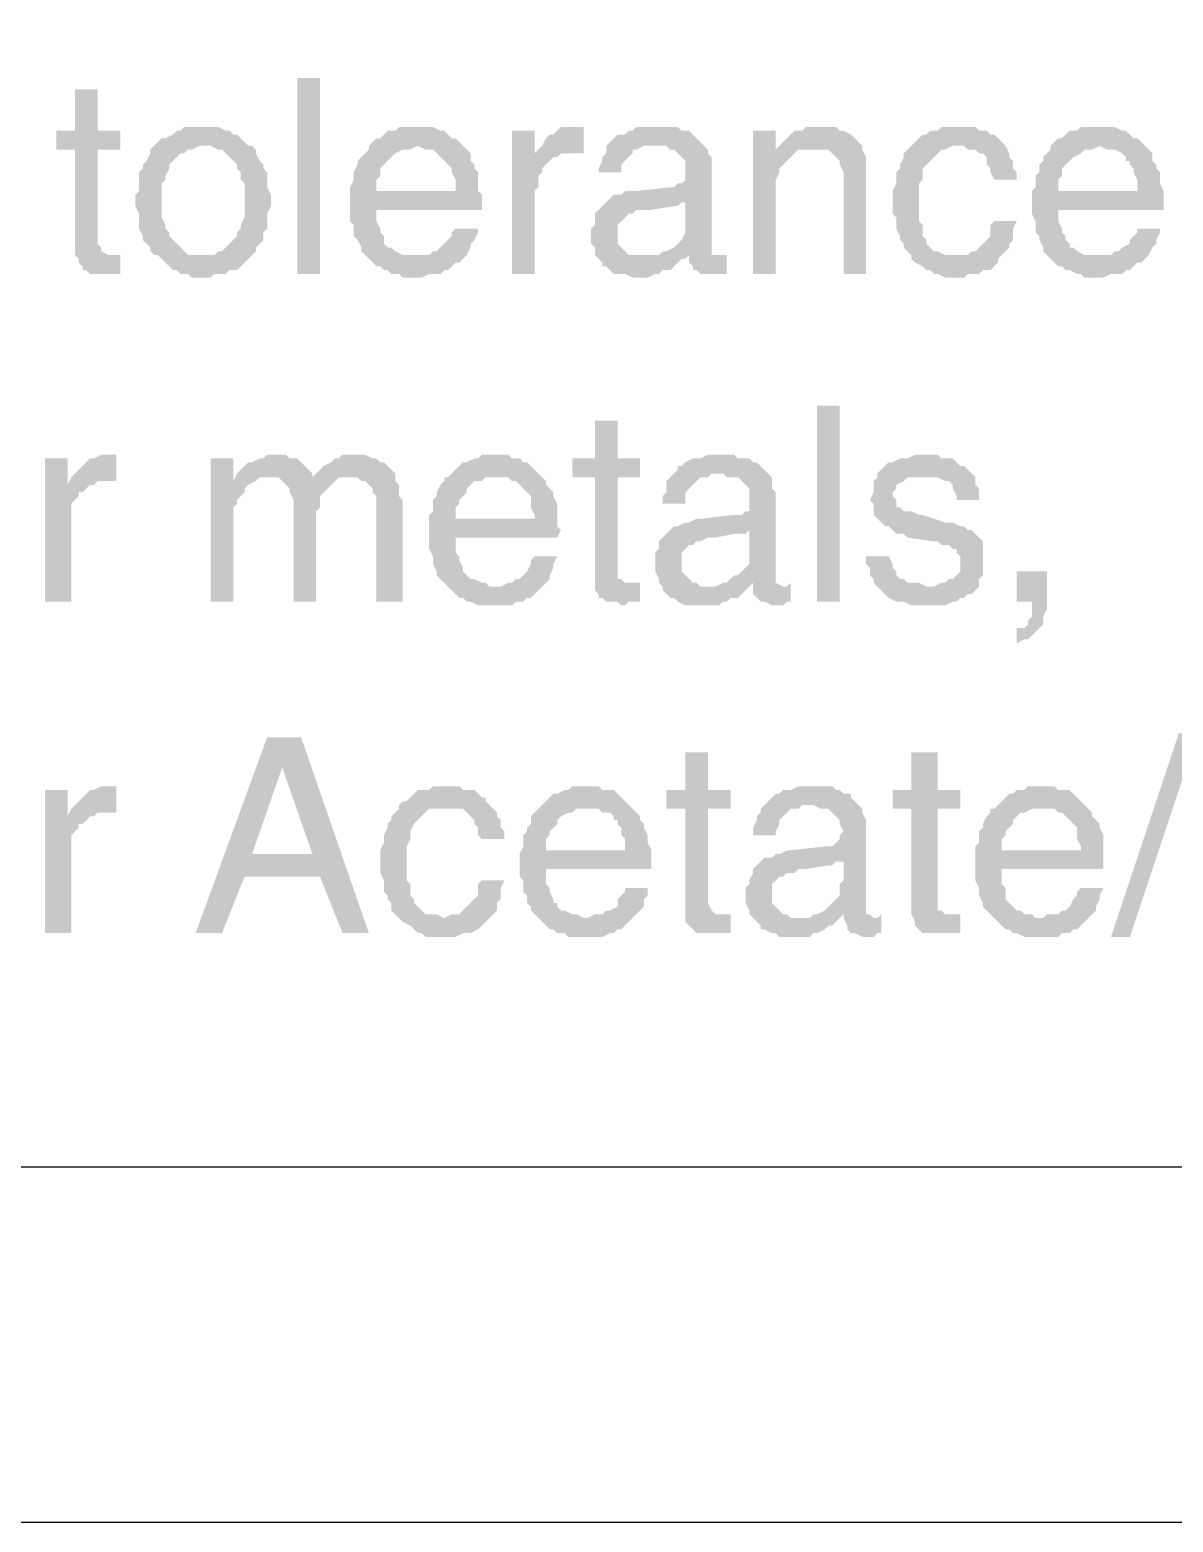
# Model space of a CAD drawing. Header units: millimetres. Extents: x 1186 to 2336, y 1181 to 1549.
# Drawn here: x 1787.71 to 1801.41, y 1251.84 to 1269.72 of the extents above; entities that cross this region are included whole.
import ezdxf

# ---------------------------------------------------------------- set-up
doc = ezdxf.new("R2010")
doc.units = ezdxf.units.MM

msp = doc.modelspace()

# ---------------------------------------------------------------- hatches: boundary and pattern name
at = {"transparency": 33554559}
for points in [[(1790.91589, 1266.79137), (1790.91589, 1269.13824), (1791.18668, 1269.13824), (1791.18668, 1266.79137)], [(1788.52388, 1269.00284), (1788.25309, 1269.00284), (1788.25309, 1268.50639), (1788.02743, 1268.50639), (1788.02743, 1268.28073), (1788.25309, 1268.28073), (1788.25309, 1267.01703), (1788.29822, 1266.9719), (1788.29822, 1266.92676), (1788.34335, 1266.88163), (1788.34335, 1266.8365), (1788.38848, 1266.8365), (1788.43362, 1266.79137), (1788.79467, 1266.79137), (1788.79467, 1267.01703), (1788.65928, 1267.01703), (1788.56901, 1267.06216), (1788.56901, 1267.10729), (1788.52388, 1267.15242), (1788.52388, 1268.28073), (1788.79467, 1268.28073), (1788.79467, 1268.50639), (1788.52388, 1268.50639)], [(1789.78758, 1268.55152), (1789.56192, 1268.55152), (1789.51679, 1268.50639), (1789.47166, 1268.50639), (1789.42652, 1268.46126), (1789.33626, 1268.41612), (1789.29113, 1268.41612), (1789.246, 1268.37099), (1789.20086, 1268.32586), (1789.20086, 1268.32586), (1789.15573, 1268.28073), (1789.15573, 1268.2356), (1789.1106, 1268.14533), (1789.06547, 1268.1002), (1789.06547, 1268.05507), (1789.02033, 1268.00994), (1789.02033, 1267.78427), (1788.9752, 1267.73914), (1788.9752, 1267.64888), (1788.9752, 1267.60375), (1789.02033, 1267.51348), (1789.02033, 1267.33295), (1789.06547, 1267.24269), (1789.06547, 1267.19756), (1789.1106, 1267.15242), (1789.15573, 1267.10729), (1789.15573, 1267.06216), (1789.20086, 1267.01703), (1789.78758, 1267.01703), (1789.60705, 1267.01703), (1789.56192, 1267.06216), (1789.51679, 1267.10729), (1789.47166, 1267.15242), (1789.42652, 1267.19756), (1789.38139, 1267.24269), (1789.38139, 1267.28782), (1789.33626, 1267.33295), (1789.33626, 1267.37808), (1789.29113, 1267.46835), (1789.29113, 1267.87454), (1789.33626, 1267.91967), (1789.33626, 1267.9648), (1789.38139, 1268.05507), (1789.38139, 1268.1002), (1789.42652, 1268.14533), (1789.47166, 1268.19046), (1789.51679, 1268.2356), (1789.56192, 1268.2356), (1789.60705, 1268.28073), (1789.65218, 1268.28073), (1789.74245, 1268.32586), (1790.32917, 1268.32586), (1790.28404, 1268.37099), (1790.2389, 1268.41612), (1790.19377, 1268.46126), (1790.14864, 1268.46126), (1790.10351, 1268.50639), (1790.05837, 1268.50639), (1789.96811, 1268.55152), (1789.87785, 1268.55152)], [(1792.36012, 1268.55152), (1792.13445, 1268.55152), (1792.08932, 1268.50639), (1791.99906, 1268.50639), (1791.95393, 1268.46126), (1791.90879, 1268.41612), (1791.86366, 1268.41612), (1791.81853, 1268.37099), (1791.7734, 1268.32586), (1792.36012, 1268.32586), (1792.45038, 1268.28073), (1792.54064, 1268.28073), (1792.58578, 1268.2356), (1792.63091, 1268.19046), (1792.67604, 1268.14533), (1792.67604, 1268.14533), (1792.72117, 1268.1002), (1792.7663, 1268.05507), (1792.7663, 1268.00994), (1792.81144, 1267.91967), (1792.81144, 1267.78427), (1791.54774, 1267.78427), (1791.54774, 1267.42322), (1791.59287, 1267.37808), (1791.59287, 1267.24269), (1791.638, 1267.19756), (1791.68313, 1267.10729), (1791.68313, 1267.06216), (1791.72826, 1267.01703), (1791.7734, 1266.9719), (1791.7734, 1266.9719), (1791.81853, 1266.92676), (1791.86366, 1266.88163), (1791.90879, 1266.88163), (1791.95393, 1266.8365), (1791.99906, 1266.8365), (1792.04419, 1266.79137), (1792.13445, 1266.79137), (1792.17959, 1266.74623), (1792.40525, 1266.74623), (1792.49551, 1266.79137), (1792.63091, 1266.79137), (1792.67604, 1266.8365), (1792.72117, 1266.8365), (1792.7663, 1266.88163), (1792.81144, 1266.92676), (1792.85657, 1266.92676), (1792.9017, 1266.9719), (1792.36012, 1267.01703), (1792.17959, 1267.01703), (1792.08932, 1267.06216), (1792.04419, 1267.10729), (1791.99906, 1267.10729), (1791.95393, 1267.15242), (1791.95393, 1267.24269), (1791.90879, 1267.28782), (1791.90879, 1267.33295), (1791.86366, 1267.42322), (1791.86366, 1267.55861), (1793.12736, 1267.55861), (1793.12736, 1267.73914), (1793.08223, 1267.78427), (1793.08223, 1268.00994), (1793.0371, 1268.05507), (1793.0371, 1268.1002), (1792.99197, 1268.14533), (1792.99197, 1268.2356), (1792.94683, 1268.28073), (1792.9017, 1268.32586), (1792.85657, 1268.37099), (1792.81144, 1268.41612), (1792.7663, 1268.41612), (1792.72117, 1268.46126), (1792.67604, 1268.50639), (1792.63091, 1268.50639), (1792.54064, 1268.55152), (1792.45038, 1268.55152)], [(1794.25567, 1268.55152), (1794.07514, 1268.55152), (1794.03001, 1268.50639), (1793.98487, 1268.46126), (1793.93974, 1268.46126), (1793.89461, 1268.41612), (1793.84948, 1268.32586), (1793.84948, 1268.32586), (1793.80434, 1268.28073), (1794.25567, 1268.2356), (1794.34593, 1268.2356), (1794.34593, 1268.55152), (1794.3008, 1268.55152)], [(1795.24857, 1268.55152), (1794.97778, 1268.55152), (1794.93265, 1268.50639), (1794.88752, 1268.50639), (1794.84238, 1268.46126), (1794.75212, 1268.46126), (1794.70699, 1268.41612), (1794.70699, 1268.41612), (1794.66186, 1268.37099), (1794.61672, 1268.32586), (1794.61672, 1268.2356), (1794.57159, 1268.19046), (1794.57159, 1268.14533), (1794.52646, 1268.05507), (1794.52646, 1268.00994), (1794.79725, 1268.00994), (1794.79725, 1268.1002), (1794.84238, 1268.14533), (1794.88752, 1268.19046), (1794.93265, 1268.2356), (1794.93265, 1268.28073), (1794.97778, 1268.28073), (1795.06805, 1268.32586), (1795.79016, 1268.32586), (1795.74503, 1268.37099), (1795.6999, 1268.41612), (1795.65476, 1268.46126), (1795.60963, 1268.50639), (1795.51937, 1268.50639), (1795.47424, 1268.55152), (1795.29371, 1268.55152)], [(1797.14413, 1268.55152), (1797.00873, 1268.55152), (1796.9636, 1268.50639), (1796.87333, 1268.50639), (1796.8282, 1268.46126), (1796.78307, 1268.41612), (1796.73794, 1268.37099), (1796.6928, 1268.32586), (1796.64767, 1268.28073), (1796.87333, 1268.2356), (1796.91846, 1268.28073), (1797.09899, 1268.28073), (1797.68571, 1268.32586), (1797.64058, 1268.37099), (1797.59545, 1268.41612), (1797.59545, 1268.41612), (1797.55032, 1268.46126), (1797.46005, 1268.50639), (1797.41492, 1268.50639), (1797.36979, 1268.55152), (1797.23439, 1268.55152)], [(1798.81402, 1268.55152), (1798.63349, 1268.55152), (1798.58836, 1268.50639), (1798.49809, 1268.50639), (1798.45296, 1268.46126), (1798.40783, 1268.46126), (1798.36269, 1268.41612), (1798.31756, 1268.37099), (1798.27243, 1268.32586), (1798.90428, 1268.32586), (1798.94941, 1268.28073), (1799.03968, 1268.28073), (1799.08481, 1268.2356), (1799.12994, 1268.2356), (1799.17507, 1268.19046), (1799.17507, 1268.1002), (1799.22021, 1268.05507), (1799.22021, 1268.00994), (1799.26534, 1267.91967), (1799.53613, 1267.91967), (1799.53613, 1268.00994), (1799.491, 1268.05507), (1799.491, 1268.14533), (1799.44587, 1268.19046), (1799.44587, 1268.2356), (1799.40073, 1268.32586), (1799.3556, 1268.37099), (1799.31047, 1268.41612), (1799.31047, 1268.41612), (1799.26534, 1268.46126), (1799.22021, 1268.46126), (1799.17507, 1268.50639), (1799.08481, 1268.50639), (1799.03968, 1268.55152), (1798.90428, 1268.55152)], [(1800.52904, 1268.55152), (1800.30338, 1268.55152), (1800.25825, 1268.50639), (1800.16798, 1268.50639), (1800.12285, 1268.46126), (1800.07772, 1268.41612), (1800.03258, 1268.41612), (1799.98745, 1268.37099), (1799.94232, 1268.32586), (1800.52904, 1268.32586), (1800.6193, 1268.28073), (1800.70957, 1268.28073), (1800.79983, 1268.2356), (1800.84496, 1268.19046), (1800.84496, 1268.14533), (1800.8901, 1268.14533), (1800.8901, 1268.1002), (1800.93523, 1268.05507), (1800.93523, 1268.00994), (1800.98036, 1267.91967), (1800.98036, 1267.78427), (1799.71666, 1267.78427), (1799.71666, 1267.51348), (1799.76179, 1267.42322), (1799.76179, 1267.28782), (1799.80692, 1267.24269), (1799.80692, 1267.19756), (1799.85206, 1267.10729), (1799.85206, 1267.06216), (1799.89719, 1267.01703), (1799.94232, 1266.9719), (1799.94232, 1266.9719), (1799.98745, 1266.92676), (1800.03258, 1266.88163), (1800.07772, 1266.88163), (1800.12285, 1266.8365), (1800.16798, 1266.8365), (1800.25825, 1266.79137), (1800.30338, 1266.79137), (1800.34851, 1266.74623), (1800.57417, 1266.74623), (1800.66443, 1266.79137), (1800.79983, 1266.79137), (1800.84496, 1266.8365), (1800.8901, 1266.8365), (1800.93523, 1266.88163), (1800.98036, 1266.92676), (1801.02549, 1266.92676), (1801.07062, 1266.9719), (1800.52904, 1267.01703), (1800.34851, 1267.01703), (1800.25825, 1267.06216), (1800.21311, 1267.10729), (1800.16798, 1267.10729), (1800.16798, 1267.15242), (1800.12285, 1267.19756), (1800.12285, 1267.24269), (1800.07772, 1267.28782), (1800.07772, 1267.33295), (1800.03258, 1267.42322), (1800.03258, 1267.55861), (1801.29629, 1267.55861), (1801.29629, 1267.78427), (1801.25115, 1267.87454), (1801.25115, 1268.00994), (1801.20602, 1268.05507), (1801.20602, 1268.1002), (1801.16089, 1268.14533), (1801.16089, 1268.2356), (1801.11576, 1268.28073), (1801.07062, 1268.32586), (1801.02549, 1268.37099), (1800.98036, 1268.41612), (1800.93523, 1268.41612), (1800.8901, 1268.46126), (1800.84496, 1268.50639), (1800.79983, 1268.50639), (1800.70957, 1268.55152), (1800.6193, 1268.55152)], [(1793.75921, 1268.50639), (1793.48842, 1268.50639), (1793.48842, 1266.79137), (1793.75921, 1266.79137), (1793.75921, 1267.78427), (1793.80434, 1267.82941), (1793.80434, 1267.9648), (1793.84948, 1268.00994), (1793.84948, 1268.05507), (1793.89461, 1268.1002), (1793.93974, 1268.14533), (1793.98487, 1268.19046), (1794.03001, 1268.19046), (1793.75921, 1268.2356)], [(1796.64767, 1268.50639), (1796.37688, 1268.50639), (1796.37688, 1266.79137), (1796.64767, 1266.79137), (1796.64767, 1267.73914), (1796.64767, 1267.91967), (1796.6928, 1268.00994), (1796.6928, 1268.05507), (1796.73794, 1268.1002), (1796.78307, 1268.14533), (1796.78307, 1268.14533), (1796.8282, 1268.19046), (1796.87333, 1268.2356), (1796.64767, 1268.28073)], [(1790.32917, 1268.32586), (1789.78758, 1268.32586), (1789.87785, 1268.32586), (1789.96811, 1268.28073), (1790.01324, 1268.28073), (1790.05837, 1268.2356), (1790.10351, 1268.19046), (1790.14864, 1268.14533), (1790.19377, 1268.1002), (1790.19377, 1268.05507), (1790.2389, 1268.00994), (1790.2389, 1267.91967), (1790.28404, 1267.87454), (1790.28404, 1267.46835), (1790.2389, 1267.37808), (1790.2389, 1267.33295), (1790.19377, 1267.28782), (1790.19377, 1267.24269), (1790.14864, 1267.19756), (1790.10351, 1267.15242), (1790.05837, 1267.10729), (1790.01324, 1267.06216), (1789.96811, 1267.06216), (1789.92298, 1267.01703), (1789.246, 1267.01703), (1789.29113, 1266.9719), (1789.33626, 1266.92676), (1789.38139, 1266.88163), (1789.42652, 1266.8365), (1789.47166, 1266.8365), (1789.51679, 1266.79137), (1789.60705, 1266.79137), (1789.65218, 1266.74623), (1789.87785, 1266.74623), (1789.92298, 1266.79137), (1790.05837, 1266.79137), (1790.10351, 1266.8365), (1790.19377, 1266.8365), (1790.2389, 1266.88163), (1790.28404, 1266.92676), (1790.32917, 1266.9719), (1790.3743, 1267.01703), (1790.3743, 1267.01703), (1790.41943, 1267.06216), (1790.41943, 1267.10729), (1790.46456, 1267.15242), (1790.5097, 1267.19756), (1790.5097, 1267.28782), (1790.55483, 1267.33295), (1790.55483, 1267.51348), (1790.59996, 1267.60375), (1790.59996, 1267.64888), (1790.59996, 1267.73914), (1790.55483, 1267.82941), (1790.55483, 1268.00994), (1790.5097, 1268.05507), (1790.5097, 1268.1002), (1790.46456, 1268.14533), (1790.41943, 1268.2356), (1790.41943, 1268.28073), (1790.3743, 1268.32586)], [(1791.7734, 1268.32586), (1791.7734, 1268.28073), (1791.72826, 1268.2356), (1791.68313, 1268.19046), (1791.638, 1268.14533), (1791.638, 1268.1002), (1791.59287, 1268.00994), (1791.59287, 1267.91967), (1791.54774, 1267.82941), (1791.54774, 1267.78427), (1791.86366, 1267.78427), (1791.86366, 1267.91967), (1791.90879, 1267.9648), (1791.90879, 1268.05507), (1791.95393, 1268.1002), (1791.99906, 1268.14533), (1791.99906, 1268.14533), (1792.04419, 1268.19046), (1792.08932, 1268.2356), (1792.17959, 1268.28073), (1792.26985, 1268.28073), (1792.36012, 1268.32586)], [(1793.80434, 1268.28073), (1793.75921, 1268.2356), (1794.03001, 1268.19046), (1794.07514, 1268.2356), (1794.25567, 1268.2356)], [(1795.79016, 1268.32586), (1795.20344, 1268.32586), (1795.33884, 1268.32586), (1795.38397, 1268.28073), (1795.4291, 1268.28073), (1795.47424, 1268.2356), (1795.51937, 1268.19046), (1795.5645, 1268.14533), (1795.5645, 1267.91967), (1795.51937, 1267.87454), (1795.47424, 1267.87454), (1795.4291, 1267.82941), (1795.38397, 1267.82941), (1794.97778, 1267.78427), (1794.84238, 1267.78427), (1794.79725, 1267.73914), (1794.70699, 1267.73914), (1794.66186, 1267.69401), (1795.5645, 1267.64888), (1795.5645, 1267.37808), (1795.5645, 1267.28782), (1795.51937, 1267.19756), (1795.47424, 1267.15242), (1795.4291, 1267.10729), (1795.4291, 1267.10729), (1795.33884, 1267.06216), (1795.29371, 1267.06216), (1795.24857, 1267.01703), (1795.06805, 1267.01703), (1794.52646, 1266.9719), (1794.57159, 1266.92676), (1794.57159, 1266.88163), (1794.61672, 1266.88163), (1794.66186, 1266.8365), (1794.70699, 1266.79137), (1794.84238, 1266.79137), (1794.93265, 1266.74623), (1795.11318, 1266.74623), (1795.20344, 1266.79137), (1795.24857, 1266.79137), (1795.29371, 1266.8365), (1795.38397, 1266.8365), (1795.4291, 1266.88163), (1795.47424, 1266.92676), (1795.51937, 1266.9719), (1795.5645, 1266.9719), (1795.60963, 1267.01703), (1795.88042, 1267.01703), (1795.88042, 1268.19046), (1795.83529, 1268.2356), (1795.83529, 1268.28073)], [(1797.68571, 1268.32586), (1797.09899, 1268.28073), (1797.27952, 1268.28073), (1797.32465, 1268.2356), (1797.36979, 1268.19046), (1797.36979, 1268.19046), (1797.41492, 1268.14533), (1797.41492, 1268.1002), (1797.46005, 1268.00994), (1797.46005, 1266.79137), (1797.73084, 1266.79137), (1797.73084, 1268.19046), (1797.68571, 1268.28073)], [(1798.27243, 1268.32586), (1798.2273, 1268.28073), (1798.18217, 1268.2356), (1798.18217, 1268.19046), (1798.13703, 1268.1002), (1798.13703, 1268.05507), (1798.0919, 1268.00994), (1798.0919, 1267.87454), (1798.04677, 1267.78427), (1798.04677, 1267.51348), (1798.0919, 1267.46835), (1798.0919, 1267.33295), (1798.13703, 1267.24269), (1798.13703, 1267.19756), (1798.18217, 1267.15242), (1798.18217, 1267.10729), (1798.2273, 1267.06216), (1798.27243, 1267.01703), (1798.81402, 1267.01703), (1798.67862, 1267.01703), (1798.58836, 1267.06216), (1798.54322, 1267.06216), (1798.49809, 1267.10729), (1798.45296, 1267.15242), (1798.45296, 1267.19756), (1798.40783, 1267.24269), (1798.40783, 1267.37808), (1798.36269, 1267.42322), (1798.36269, 1267.87454), (1798.40783, 1267.91967), (1798.40783, 1268.05507), (1798.45296, 1268.1002), (1798.49809, 1268.14533), (1798.49809, 1268.14533), (1798.54322, 1268.19046), (1798.58836, 1268.2356), (1798.63349, 1268.28073), (1798.67862, 1268.28073), (1798.76888, 1268.32586), (1798.81402, 1268.32586)], [(1799.94232, 1268.32586), (1799.94232, 1268.28073), (1799.89719, 1268.2356), (1799.85206, 1268.19046), (1799.85206, 1268.14533), (1799.80692, 1268.1002), (1799.80692, 1268.00994), (1799.76179, 1267.9648), (1799.76179, 1267.82941), (1799.71666, 1267.78427), (1800.03258, 1267.78427), (1800.03258, 1267.91967), (1800.07772, 1267.9648), (1800.07772, 1268.05507), (1800.12285, 1268.1002), (1800.16798, 1268.14533), (1800.16798, 1268.14533), (1800.21311, 1268.19046), (1800.30338, 1268.2356), (1800.34851, 1268.28073), (1800.43877, 1268.28073), (1800.52904, 1268.32586)], [(1794.66186, 1267.69401), (1794.61672, 1267.64888), (1794.57159, 1267.60375), (1794.57159, 1267.60375), (1794.52646, 1267.55861), (1794.48133, 1267.51348), (1794.48133, 1267.37808), (1794.4362, 1267.33295), (1794.4362, 1267.24269), (1794.4362, 1267.15242), (1794.48133, 1267.10729), (1794.48133, 1267.01703), (1794.52646, 1266.9719), (1795.06805, 1267.01703), (1794.88752, 1267.01703), (1794.84238, 1267.06216), (1794.79725, 1267.10729), (1794.75212, 1267.15242), (1794.75212, 1267.37808), (1794.79725, 1267.42322), (1794.84238, 1267.46835), (1794.88752, 1267.51348), (1794.93265, 1267.51348), (1794.97778, 1267.55861), (1795.15831, 1267.55861), (1795.4291, 1267.60375), (1795.47424, 1267.60375), (1795.51937, 1267.64888), (1795.5645, 1267.64888)], [(1793.08223, 1267.33295), (1792.81144, 1267.33295), (1792.7663, 1267.28782), (1792.7663, 1267.24269), (1792.72117, 1267.19756), (1792.67604, 1267.15242), (1792.63091, 1267.10729), (1792.58578, 1267.06216), (1792.54064, 1267.06216), (1792.49551, 1267.01703), (1792.36012, 1267.01703), (1792.9017, 1266.9719), (1792.94683, 1267.01703), (1792.99197, 1267.10729), (1792.99197, 1267.15242), (1793.0371, 1267.19756), (1793.08223, 1267.28782)], [(1799.53613, 1267.42322), (1799.26534, 1267.42322), (1799.22021, 1267.37808), (1799.22021, 1267.24269), (1799.17507, 1267.19756), (1799.12994, 1267.15242), (1799.08481, 1267.10729), (1799.03968, 1267.06216), (1798.99454, 1267.06216), (1798.94941, 1267.01703), (1798.27243, 1267.01703), (1798.27243, 1266.9719), (1798.31756, 1266.92676), (1798.40783, 1266.88163), (1798.45296, 1266.8365), (1798.49809, 1266.8365), (1798.54322, 1266.79137), (1798.58836, 1266.79137), (1798.67862, 1266.74623), (1798.90428, 1266.74623), (1798.94941, 1266.79137), (1799.08481, 1266.79137), (1799.12994, 1266.8365), (1799.22021, 1266.8365), (1799.26534, 1266.88163), (1799.31047, 1266.92676), (1799.31047, 1266.9719), (1799.3556, 1267.01703), (1799.40073, 1267.06216), (1799.44587, 1267.10729), (1799.44587, 1267.15242), (1799.491, 1267.19756), (1799.491, 1267.33295)], [(1801.25115, 1267.33295), (1800.98036, 1267.33295), (1800.98036, 1267.28782), (1800.93523, 1267.24269), (1800.8901, 1267.19756), (1800.8901, 1267.15242), (1800.79983, 1267.10729), (1800.7547, 1267.06216), (1800.70957, 1267.06216), (1800.66443, 1267.01703), (1800.52904, 1267.01703), (1801.07062, 1266.9719), (1801.11576, 1267.01703), (1801.16089, 1267.10729), (1801.20602, 1267.15242), (1801.20602, 1267.19756), (1801.25115, 1267.28782)], [(1796.06095, 1267.01703), (1795.97069, 1267.01703), (1795.60963, 1266.9719), (1795.60963, 1266.92676), (1795.65476, 1266.88163), (1795.65476, 1266.8365), (1795.6999, 1266.8365), (1795.74503, 1266.79137), (1796.06095, 1266.79137)], [(1795.88042, 1267.01703), (1795.60963, 1267.01703), (1795.60963, 1266.9719), (1795.97069, 1267.01703), (1795.97069, 1267.01703)], [(1797.14413, 1262.86487), (1797.14413, 1265.21174), (1797.41492, 1265.21174), (1797.41492, 1262.86487)], [(1794.75212, 1265.03121), (1794.48133, 1265.03121), (1794.48133, 1264.57989), (1794.21053, 1264.57989), (1794.21053, 1264.35423), (1794.48133, 1264.35423), (1794.48133, 1263.00026), (1794.52646, 1262.95513), (1794.52646, 1262.91), (1794.57159, 1262.91), (1794.61672, 1262.86487), (1794.75212, 1262.86487), (1794.79725, 1262.81974), (1794.84238, 1262.81974), (1794.88752, 1262.86487), (1795.02291, 1262.86487), (1795.02291, 1263.09053), (1794.84238, 1263.09053), (1794.79725, 1263.13566), (1794.75212, 1263.13566), (1794.75212, 1264.35423), (1795.02291, 1264.35423), (1795.02291, 1264.57989), (1794.75212, 1264.57989)], [(1788.65928, 1264.62502), (1788.56901, 1264.62502), (1788.47875, 1264.57989), (1788.43362, 1264.57989), (1788.38848, 1264.53476), (1788.34335, 1264.48963), (1788.29822, 1264.44449), (1788.25309, 1264.39936), (1788.25309, 1264.39936), (1788.20796, 1264.35423), (1788.65928, 1264.3091), (1788.74954, 1264.3091), (1788.74954, 1264.62502), (1788.70441, 1264.62502)], [(1790.64509, 1264.62502), (1790.55483, 1264.62502), (1790.5097, 1264.57989), (1790.46456, 1264.57989), (1790.3743, 1264.53476), (1790.32917, 1264.53476), (1790.28404, 1264.48963), (1790.2389, 1264.44449), (1790.19377, 1264.39936), (1790.14864, 1264.3091), (1790.41943, 1264.3091), (1790.46456, 1264.35423), (1790.59996, 1264.35423), (1791.09641, 1264.39936), (1791.05128, 1264.44449), (1791.00615, 1264.48963), (1791.00615, 1264.48963), (1790.96102, 1264.53476), (1790.91589, 1264.57989), (1790.82562, 1264.57989), (1790.78049, 1264.62502), (1790.73536, 1264.62502)], [(1791.59287, 1264.62502), (1791.45747, 1264.62502), (1791.41234, 1264.57989), (1791.36721, 1264.57989), (1791.32208, 1264.53476), (1791.23181, 1264.48963), (1791.18668, 1264.44449), (1791.14155, 1264.39936), (1791.09641, 1264.35423), (1790.69022, 1264.35423), (1790.73536, 1264.3091), (1790.78049, 1264.26396), (1790.78049, 1264.26396), (1790.82562, 1264.21883), (1790.82562, 1264.1737), (1790.87075, 1264.08344), (1790.87075, 1262.86487), (1791.14155, 1262.86487), (1791.14155, 1263.94804), (1791.18668, 1263.99317), (1791.18668, 1264.12857), (1791.23181, 1264.1737), (1791.27694, 1264.21883), (1791.27694, 1264.21883), (1791.32208, 1264.26396), (1791.36721, 1264.3091), (1791.41234, 1264.35423), (1791.54774, 1264.35423), (1792.08932, 1264.39936), (1792.04419, 1264.44449), (1791.99906, 1264.48963), (1791.99906, 1264.48963), (1791.95393, 1264.53476), (1791.90879, 1264.53476), (1791.86366, 1264.57989), (1791.81853, 1264.57989), (1791.72826, 1264.62502), (1791.68313, 1264.62502)], [(1793.30789, 1264.62502), (1793.12736, 1264.62502), (1793.08223, 1264.57989), (1793.0371, 1264.57989), (1792.94683, 1264.53476), (1792.9017, 1264.53476), (1792.85657, 1264.48963), (1792.81144, 1264.44449), (1792.7663, 1264.39936), (1792.72117, 1264.35423), (1793.44329, 1264.35423), (1793.48842, 1264.3091), (1793.53355, 1264.3091), (1793.57868, 1264.26396), (1793.62382, 1264.21883), (1793.62382, 1264.21883), (1793.66895, 1264.1737), (1793.71408, 1264.12857), (1793.71408, 1263.99317), (1793.75921, 1263.90291), (1793.75921, 1263.85778), (1792.81144, 1263.85778), (1792.49551, 1263.81264), (1792.49551, 1263.49672), (1792.54064, 1263.40645), (1792.54064, 1263.31619), (1792.58578, 1263.22592), (1792.58578, 1263.18079), (1792.63091, 1263.13566), (1792.67604, 1263.09053), (1792.72117, 1263.0454), (1792.72117, 1263.0454), (1792.7663, 1263.00026), (1792.81144, 1262.95513), (1792.85657, 1262.91), (1792.9017, 1262.91), (1792.94683, 1262.86487), (1792.99197, 1262.86487), (1793.08223, 1262.81974), (1793.48842, 1262.81974), (1793.53355, 1262.86487), (1793.62382, 1262.86487), (1793.66895, 1262.91), (1793.71408, 1262.91), (1793.75921, 1262.95513), (1793.80434, 1263.00026), (1793.84948, 1263.0454), (1793.21763, 1263.0454), (1793.17249, 1263.09053), (1793.12736, 1263.09053), (1793.0371, 1263.13566), (1792.99197, 1263.13566), (1792.94683, 1263.18079), (1792.9017, 1263.22592), (1792.9017, 1263.27106), (1792.85657, 1263.36132), (1792.85657, 1263.40645), (1792.81144, 1263.45159), (1792.81144, 1263.63211), (1794.03001, 1263.63211), (1794.07514, 1263.72238), (1794.03001, 1263.76751), (1794.03001, 1264.0383), (1793.98487, 1264.12857), (1793.98487, 1264.1737), (1793.93974, 1264.21883), (1793.89461, 1264.26396), (1793.89461, 1264.3091), (1793.84948, 1264.35423), (1793.80434, 1264.39936), (1793.75921, 1264.44449), (1793.71408, 1264.48963), (1793.66895, 1264.53476), (1793.62382, 1264.53476), (1793.57868, 1264.57989), (1793.48842, 1264.57989), (1793.44329, 1264.62502), (1793.35302, 1264.62502)], [(1796.01582, 1264.62502), (1795.83529, 1264.62502), (1795.74503, 1264.57989), (1795.65476, 1264.57989), (1795.5645, 1264.53476), (1795.51937, 1264.48963), (1795.47424, 1264.48963), (1795.47424, 1264.44449), (1795.4291, 1264.39936), (1795.38397, 1264.35423), (1795.33884, 1264.3091), (1795.33884, 1264.1737), (1795.29371, 1264.12857), (1795.29371, 1264.0383), (1795.5645, 1264.0383), (1795.5645, 1264.1737), (1795.60963, 1264.21883), (1795.65476, 1264.26396), (1795.6999, 1264.3091), (1795.6999, 1264.3091), (1795.74503, 1264.35423), (1795.83529, 1264.35423), (1795.88042, 1264.39936), (1796.55741, 1264.39936), (1796.51228, 1264.44449), (1796.46714, 1264.48963), (1796.42201, 1264.53476), (1796.37688, 1264.53476), (1796.33175, 1264.57989), (1796.19635, 1264.57989), (1796.15122, 1264.62502), (1796.06095, 1264.62502)], [(1798.45296, 1264.62502), (1798.31756, 1264.62502), (1798.2273, 1264.57989), (1798.13703, 1264.57989), (1798.04677, 1264.53476), (1798.00164, 1264.53476), (1797.9565, 1264.48963), (1797.91137, 1264.44449), (1797.86624, 1264.39936), (1797.86624, 1264.35423), (1797.82111, 1264.3091), (1797.82111, 1264.1737), (1797.77598, 1264.08344), (1797.82111, 1264.0383), (1797.82111, 1263.90291), (1797.86624, 1263.85778), (1797.91137, 1263.81264), (1797.9565, 1263.76751), (1798.00164, 1263.76751), (1798.04677, 1263.72238), (1798.0919, 1263.67725), (1798.18217, 1263.67725), (1798.2273, 1263.63211), (1798.54322, 1263.58698), (1798.58836, 1263.58698), (1798.63349, 1263.54185), (1798.72375, 1263.54185), (1798.76888, 1263.49672), (1798.81402, 1263.49672), (1798.81402, 1263.45159), (1798.85915, 1263.40645), (1798.85915, 1263.22592), (1798.81402, 1263.18079), (1798.76888, 1263.13566), (1798.72375, 1263.13566), (1798.67862, 1263.09053), (1798.63349, 1263.09053), (1798.54322, 1263.0454), (1797.86624, 1263.0454), (1797.91137, 1263.00026), (1797.9565, 1262.95513), (1797.9565, 1262.95513), (1798.00164, 1262.91), (1798.0919, 1262.86487), (1798.18217, 1262.86487), (1798.27243, 1262.81974), (1798.67862, 1262.81974), (1798.76888, 1262.86487), (1798.81402, 1262.86487), (1798.85915, 1262.91), (1798.90428, 1262.91), (1798.94941, 1262.95513), (1798.99454, 1262.95513), (1799.03968, 1263.00026), (1799.08481, 1263.0454), (1799.08481, 1263.13566), (1799.12994, 1263.18079), (1799.12994, 1263.36132), (1799.12994, 1263.58698), (1799.08481, 1263.63211), (1799.03968, 1263.67725), (1799.03968, 1263.67725), (1798.99454, 1263.72238), (1798.94941, 1263.72238), (1798.90428, 1263.76751), (1798.85915, 1263.76751), (1798.76888, 1263.81264), (1798.67862, 1263.81264), (1798.40783, 1263.90291), (1798.36269, 1263.90291), (1798.27243, 1263.94804), (1798.18217, 1263.94804), (1798.13703, 1263.99317), (1798.0919, 1263.99317), (1798.0919, 1264.08344), (1798.04677, 1264.12857), (1798.04677, 1264.1737), (1798.0919, 1264.21883), (1798.0919, 1264.26396), (1798.18217, 1264.3091), (1798.18217, 1264.3091), (1798.2273, 1264.35423), (1798.45296, 1264.35423), (1798.99454, 1264.39936), (1798.94941, 1264.44449), (1798.90428, 1264.48963), (1798.85915, 1264.48963), (1798.81402, 1264.53476), (1798.76888, 1264.57989), (1798.63349, 1264.57989), (1798.58836, 1264.62502), (1798.49809, 1264.62502)], [(1788.16282, 1264.57989), (1787.89203, 1264.57989), (1787.89203, 1262.86487), (1788.20796, 1262.86487), (1788.20796, 1264.0383), (1788.25309, 1264.08344), (1788.29822, 1264.12857), (1788.29822, 1264.1737), (1788.34335, 1264.1737), (1788.38848, 1264.21883), (1788.43362, 1264.26396), (1788.16282, 1264.26396)], [(1790.14864, 1264.57989), (1789.87785, 1264.57989), (1789.87785, 1262.86487), (1790.14864, 1262.86487), (1790.14864, 1263.99317), (1790.19377, 1264.0383), (1790.19377, 1264.08344), (1790.2389, 1264.12857), (1790.28404, 1264.1737), (1790.28404, 1264.21883), (1790.32917, 1264.26396), (1790.41943, 1264.3091), (1790.14864, 1264.3091)], [(1788.20796, 1264.35423), (1788.16282, 1264.26396), (1788.47875, 1264.26396), (1788.52388, 1264.3091), (1788.65928, 1264.3091)], [(1792.08932, 1264.39936), (1791.54774, 1264.35423), (1791.638, 1264.35423), (1791.68313, 1264.3091), (1791.72826, 1264.3091), (1791.7734, 1264.26396), (1791.81853, 1264.21883), (1791.81853, 1264.1737), (1791.86366, 1264.12857), (1791.86366, 1262.86487), (1792.17959, 1262.86487), (1792.17959, 1264.08344), (1792.13445, 1264.12857), (1792.13445, 1264.26396), (1792.08932, 1264.3091)], [(1792.72117, 1264.35423), (1792.67604, 1264.35423), (1792.67604, 1264.3091), (1792.63091, 1264.26396), (1792.58578, 1264.1737), (1792.58578, 1264.12857), (1792.54064, 1264.08344), (1792.54064, 1263.94804), (1792.49551, 1263.90291), (1792.49551, 1263.81264), (1792.81144, 1263.85778), (1792.81144, 1263.99317), (1792.85657, 1264.0383), (1792.85657, 1264.08344), (1792.9017, 1264.12857), (1792.94683, 1264.1737), (1792.94683, 1264.21883), (1792.99197, 1264.26396), (1793.0371, 1264.3091), (1793.12736, 1264.3091), (1793.17249, 1264.35423), (1793.30789, 1264.35423)], [(1796.55741, 1264.39936), (1795.97069, 1264.39936), (1796.01582, 1264.39936), (1796.06095, 1264.35423), (1796.19635, 1264.35423), (1796.24148, 1264.3091), (1796.28661, 1264.26396), (1796.33175, 1264.21883), (1796.33175, 1264.08344), (1796.33175, 1263.94804), (1796.28661, 1263.94804), (1796.24148, 1263.90291), (1796.15122, 1263.90291), (1795.74503, 1263.85778), (1795.6999, 1263.85778), (1795.60963, 1263.81264), (1795.5645, 1263.81264), (1795.47424, 1263.76751), (1795.4291, 1263.76751), (1796.33175, 1263.72238), (1796.33175, 1263.45159), (1796.33175, 1263.31619), (1796.28661, 1263.27106), (1796.24148, 1263.22592), (1796.19635, 1263.18079), (1796.15122, 1263.18079), (1796.10609, 1263.13566), (1796.06095, 1263.09053), (1796.01582, 1263.09053), (1795.92556, 1263.0454), (1795.29371, 1263.0454), (1795.29371, 1263.00026), (1795.33884, 1262.95513), (1795.38397, 1262.91), (1795.4291, 1262.91), (1795.47424, 1262.86487), (1795.5645, 1262.81974), (1795.97069, 1262.81974), (1796.01582, 1262.86487), (1796.06095, 1262.86487), (1796.10609, 1262.91), (1796.19635, 1262.91), (1796.24148, 1262.95513), (1796.28661, 1263.00026), (1796.33175, 1263.0454), (1796.37688, 1263.09053), (1796.64767, 1263.09053), (1796.64767, 1264.1737), (1796.60254, 1264.21883), (1796.60254, 1264.35423)], [(1798.99454, 1264.39936), (1798.45296, 1264.35423), (1798.58836, 1264.35423), (1798.67862, 1264.3091), (1798.72375, 1264.3091), (1798.76888, 1264.26396), (1798.76888, 1264.21883), (1798.81402, 1264.12857), (1798.81402, 1264.08344), (1799.08481, 1264.08344), (1799.08481, 1264.21883), (1799.03968, 1264.26396), (1799.03968, 1264.35423)], [(1795.4291, 1263.76751), (1795.38397, 1263.72238), (1795.33884, 1263.67725), (1795.33884, 1263.67725), (1795.29371, 1263.63211), (1795.24857, 1263.58698), (1795.24857, 1263.49672), (1795.20344, 1263.45159), (1795.20344, 1263.22592), (1795.24857, 1263.13566), (1795.24857, 1263.09053), (1795.29371, 1263.0454), (1795.79016, 1263.0454), (1795.74503, 1263.0454), (1795.6999, 1263.09053), (1795.65476, 1263.09053), (1795.60963, 1263.13566), (1795.5645, 1263.18079), (1795.51937, 1263.22592), (1795.51937, 1263.36132), (1795.51937, 1263.45159), (1795.5645, 1263.49672), (1795.60963, 1263.54185), (1795.65476, 1263.54185), (1795.6999, 1263.58698), (1795.74503, 1263.58698), (1795.83529, 1263.63211), (1795.92556, 1263.63211), (1796.15122, 1263.67725), (1796.28661, 1263.67725), (1796.33175, 1263.72238)], [(1794.03001, 1263.40645), (1793.75921, 1263.40645), (1793.71408, 1263.36132), (1793.71408, 1263.31619), (1793.66895, 1263.22592), (1793.62382, 1263.18079), (1793.57868, 1263.13566), (1793.53355, 1263.13566), (1793.48842, 1263.09053), (1793.44329, 1263.09053), (1793.35302, 1263.0454), (1793.30789, 1263.0454), (1793.84948, 1263.0454), (1793.89461, 1263.09053), (1793.93974, 1263.13566), (1793.93974, 1263.18079), (1793.98487, 1263.27106), (1793.98487, 1263.31619)], [(1798.00164, 1263.40645), (1797.73084, 1263.40645), (1797.73084, 1263.31619), (1797.77598, 1263.27106), (1797.77598, 1263.18079), (1797.82111, 1263.13566), (1797.82111, 1263.09053), (1797.86624, 1263.0454), (1798.45296, 1263.0454), (1798.36269, 1263.09053), (1798.2273, 1263.09053), (1798.18217, 1263.13566), (1798.13703, 1263.13566), (1798.0919, 1263.18079), (1798.0919, 1263.22592), (1798.04677, 1263.27106), (1798.04677, 1263.31619)], [(1799.89719, 1263.22592), (1799.53613, 1263.22592), (1799.53613, 1262.86487), (1799.71666, 1262.86487), (1799.71666, 1262.68434), (1799.67153, 1262.63921), (1799.67153, 1262.59407), (1799.62639, 1262.54894), (1799.53613, 1262.54894), (1799.53613, 1262.36841), (1799.53613, 1262.36841), (1799.62639, 1262.41355), (1799.67153, 1262.41355), (1799.71666, 1262.45868), (1799.76179, 1262.50381), (1799.80692, 1262.54894), (1799.85206, 1262.59407), (1799.85206, 1262.68434), (1799.89719, 1262.7746), (1799.89719, 1262.91)], [(1796.8282, 1263.09053), (1796.78307, 1263.0454), (1796.37688, 1263.0454), (1796.37688, 1262.95513), (1796.42201, 1262.91), (1796.42201, 1262.91), (1796.46714, 1262.86487), (1796.51228, 1262.86487), (1796.60254, 1262.81974), (1796.73794, 1262.81974), (1796.78307, 1262.86487), (1796.8282, 1262.86487)], [(1796.64767, 1263.09053), (1796.37688, 1263.09053), (1796.37688, 1263.0454), (1796.73794, 1263.0454)], [(1790.96102, 1261.24011), (1790.55483, 1261.24011), (1789.69732, 1258.89324), (1790.01324, 1258.89324), (1790.28404, 1259.57022), (1791.18668, 1259.57022), (1790.3743, 1259.84101), (1790.73536, 1260.87905)], [(1790.96102, 1261.24011), (1790.73536, 1260.87905), (1791.09641, 1259.84101), (1790.3743, 1259.84101), (1791.18668, 1259.57022), (1791.45747, 1258.89324), (1791.7734, 1258.89324)], [(1801.70247, 1261.28524), (1800.8901, 1258.8481), (1800.66443, 1258.8481), (1801.47681, 1261.28524)], [(1795.83529, 1261.05958), (1795.5645, 1261.05958), (1795.5645, 1260.60826), (1795.33884, 1260.60826), (1795.33884, 1260.3826), (1795.5645, 1260.3826), (1795.5645, 1259.02863), (1795.60963, 1258.9835), (1795.65476, 1258.93837), (1795.65476, 1258.93837), (1795.6999, 1258.89324), (1796.10609, 1258.89324), (1796.10609, 1259.1189), (1795.92556, 1259.1189), (1795.88042, 1259.16403), (1795.88042, 1259.16403), (1795.83529, 1259.25429), (1795.83529, 1260.3826), (1796.10609, 1260.3826), (1796.10609, 1260.60826), (1795.83529, 1260.60826)], [(1798.58836, 1261.05958), (1798.27243, 1261.05958), (1798.27243, 1260.60826), (1798.04677, 1260.60826), (1798.04677, 1260.3826), (1798.27243, 1260.3826), (1798.27243, 1259.1189), (1798.31756, 1259.02863), (1798.31756, 1258.9835), (1798.36269, 1258.93837), (1798.36269, 1258.93837), (1798.40783, 1258.89324), (1798.85915, 1258.89324), (1798.85915, 1259.1189), (1798.67862, 1259.1189), (1798.63349, 1259.16403), (1798.58836, 1259.16403), (1798.58836, 1260.3826), (1798.85915, 1260.3826), (1798.85915, 1260.60826), (1798.58836, 1260.60826)], [(1788.16282, 1260.60826), (1787.89203, 1260.60826), (1787.89203, 1258.89324), (1788.20796, 1258.89324), (1788.20796, 1260.06667), (1788.25309, 1260.1118), (1788.29822, 1260.15694), (1788.29822, 1260.20207), (1788.34335, 1260.20207), (1788.38848, 1260.2472), (1788.43362, 1260.29233), (1788.16282, 1260.29233)], [(1788.65928, 1260.65339), (1788.56901, 1260.65339), (1788.47875, 1260.60826), (1788.43362, 1260.60826), (1788.38848, 1260.56313), (1788.34335, 1260.51799), (1788.29822, 1260.47286), (1788.25309, 1260.42773), (1788.25309, 1260.42773), (1788.20796, 1260.3826), (1788.65928, 1260.33747), (1788.74954, 1260.33747), (1788.74954, 1260.65339), (1788.70441, 1260.65339)], [(1792.67604, 1260.65339), (1792.54064, 1260.65339), (1792.49551, 1260.60826), (1792.36012, 1260.60826), (1792.31498, 1260.56313), (1792.26985, 1260.51799), (1792.22472, 1260.47286), (1792.17959, 1260.47286), (1792.13445, 1260.42773), (1792.13445, 1260.3826), (1792.9017, 1260.3826), (1792.94683, 1260.33747), (1792.99197, 1260.29233), (1793.0371, 1260.2472), (1793.0371, 1260.20207), (1793.08223, 1260.15694), (1793.08223, 1260.06667), (1793.12736, 1260.02154), (1793.39816, 1260.02154), (1793.39816, 1260.1118), (1793.35302, 1260.15694), (1793.35302, 1260.2472), (1793.30789, 1260.29233), (1793.30789, 1260.33747), (1793.26276, 1260.3826), (1793.21763, 1260.42773), (1793.17249, 1260.47286), (1793.17249, 1260.51799), (1793.12736, 1260.51799), (1793.08223, 1260.56313), (1793.0371, 1260.60826), (1792.9017, 1260.60826), (1792.85657, 1260.65339), (1792.7663, 1260.65339)], [(1794.39106, 1260.65339), (1794.21053, 1260.65339), (1794.1654, 1260.60826), (1794.12027, 1260.60826), (1794.03001, 1260.56313), (1793.98487, 1260.56313), (1793.93974, 1260.51799), (1793.89461, 1260.47286), (1793.84948, 1260.42773), (1793.80434, 1260.3826), (1794.52646, 1260.3826), (1794.57159, 1260.33747), (1794.66186, 1260.33747), (1794.70699, 1260.29233), (1794.70699, 1260.2472), (1794.75212, 1260.2472), (1794.75212, 1260.20207), (1794.79725, 1260.15694), (1794.79725, 1260.06667), (1794.84238, 1260.02154), (1794.84238, 1259.88614), (1793.89461, 1259.88614), (1793.57868, 1259.84101), (1793.57868, 1259.57022), (1793.62382, 1259.52509), (1793.62382, 1259.38969), (1793.66895, 1259.34456), (1793.66895, 1259.25429), (1793.71408, 1259.20916), (1793.71408, 1259.16403), (1793.75921, 1259.1189), (1793.80434, 1259.07376), (1793.80434, 1259.07376), (1793.84948, 1259.02863), (1793.89461, 1258.9835), (1793.93974, 1258.93837), (1793.98487, 1258.93837), (1794.03001, 1258.89324), (1794.12027, 1258.89324), (1794.1654, 1258.8481), (1794.57159, 1258.8481), (1794.66186, 1258.89324), (1794.70699, 1258.89324), (1794.75212, 1258.93837), (1794.79725, 1258.93837), (1794.84238, 1258.9835), (1794.88752, 1259.02863), (1794.93265, 1259.07376), (1794.34593, 1259.07376), (1794.25567, 1259.1189), (1794.21053, 1259.1189), (1794.12027, 1259.16403), (1794.07514, 1259.16403), (1794.03001, 1259.20916), (1794.03001, 1259.25429), (1793.98487, 1259.25429), (1793.98487, 1259.29943), (1793.93974, 1259.38969), (1793.93974, 1259.43482), (1793.89461, 1259.47995), (1793.89461, 1259.66048), (1795.15831, 1259.66048), (1795.15831, 1259.88614), (1795.11318, 1259.97641), (1795.11318, 1260.06667), (1795.06805, 1260.15694), (1795.06805, 1260.20207), (1795.02291, 1260.2472), (1795.02291, 1260.29233), (1794.97778, 1260.33747), (1794.93265, 1260.3826), (1794.88752, 1260.42773), (1794.84238, 1260.47286), (1794.79725, 1260.51799), (1794.75212, 1260.56313), (1794.70699, 1260.60826), (1794.57159, 1260.60826), (1794.52646, 1260.65339), (1794.48133, 1260.65339)], [(1797.09899, 1260.65339), (1796.91846, 1260.65339), (1796.8282, 1260.60826), (1796.73794, 1260.60826), (1796.6928, 1260.56313), (1796.64767, 1260.56313), (1796.60254, 1260.51799), (1796.55741, 1260.47286), (1796.51228, 1260.42773), (1796.46714, 1260.3826), (1796.46714, 1260.33747), (1796.42201, 1260.29233), (1796.42201, 1260.2472), (1796.37688, 1260.15694), (1796.37688, 1260.06667), (1796.64767, 1260.06667), (1796.64767, 1260.1118), (1796.6928, 1260.20207), (1796.6928, 1260.2472), (1796.73794, 1260.29233), (1796.78307, 1260.33747), (1796.78307, 1260.33747), (1796.8282, 1260.3826), (1796.91846, 1260.3826), (1796.9636, 1260.42773), (1797.64058, 1260.42773), (1797.59545, 1260.47286), (1797.55032, 1260.51799), (1797.55032, 1260.56313), (1797.46005, 1260.56313), (1797.41492, 1260.60826), (1797.36979, 1260.60826), (1797.32465, 1260.65339), (1797.18926, 1260.65339)], [(1799.85206, 1260.65339), (1799.67153, 1260.65339), (1799.62639, 1260.60826), (1799.53613, 1260.60826), (1799.491, 1260.56313), (1799.44587, 1260.56313), (1799.40073, 1260.51799), (1799.3556, 1260.47286), (1799.31047, 1260.42773), (1799.26534, 1260.3826), (1799.98745, 1260.3826), (1800.03258, 1260.33747), (1800.07772, 1260.33747), (1800.12285, 1260.29233), (1800.16798, 1260.2472), (1800.16798, 1260.2472), (1800.21311, 1260.20207), (1800.25825, 1260.15694), (1800.25825, 1260.02154), (1800.30338, 1259.93128), (1800.30338, 1259.88614), (1799.3556, 1259.88614), (1799.03968, 1259.84101), (1799.03968, 1259.52509), (1799.08481, 1259.43482), (1799.08481, 1259.34456), (1799.12994, 1259.25429), (1799.12994, 1259.20916), (1799.17507, 1259.16403), (1799.22021, 1259.1189), (1799.26534, 1259.07376), (1799.26534, 1259.07376), (1799.31047, 1259.02863), (1799.3556, 1258.9835), (1799.40073, 1258.93837), (1799.44587, 1258.93837), (1799.491, 1258.89324), (1799.53613, 1258.89324), (1799.62639, 1258.8481), (1800.03258, 1258.8481), (1800.07772, 1258.89324), (1800.16798, 1258.89324), (1800.21311, 1258.93837), (1800.25825, 1258.93837), (1800.30338, 1258.9835), (1800.34851, 1259.02863), (1800.39364, 1259.07376), (1799.76179, 1259.07376), (1799.71666, 1259.1189), (1799.62639, 1259.1189), (1799.58126, 1259.16403), (1799.53613, 1259.16403), (1799.491, 1259.20916), (1799.44587, 1259.25429), (1799.44587, 1259.25429), (1799.40073, 1259.29943), (1799.40073, 1259.43482), (1799.3556, 1259.47995), (1799.3556, 1259.66048), (1800.57417, 1259.66048), (1800.57417, 1260.06667), (1800.52904, 1260.15694), (1800.52904, 1260.20207), (1800.48391, 1260.2472), (1800.43877, 1260.29233), (1800.43877, 1260.33747), (1800.39364, 1260.3826), (1800.34851, 1260.42773), (1800.30338, 1260.47286), (1800.25825, 1260.51799), (1800.21311, 1260.56313), (1800.16798, 1260.60826), (1800.03258, 1260.60826), (1799.98745, 1260.65339), (1799.89719, 1260.65339)], [(1788.20796, 1260.3826), (1788.16282, 1260.29233), (1788.47875, 1260.29233), (1788.52388, 1260.33747), (1788.65928, 1260.33747)], [(1792.13445, 1260.3826), (1792.08932, 1260.33747), (1792.04419, 1260.29233), (1792.04419, 1260.2472), (1791.99906, 1260.20207), (1791.99906, 1260.15694), (1791.95393, 1260.06667), (1791.95393, 1259.97641), (1791.90879, 1259.88614), (1791.90879, 1259.61535), (1791.95393, 1259.52509), (1791.95393, 1259.38969), (1791.99906, 1259.34456), (1791.99906, 1259.29943), (1792.04419, 1259.25429), (1792.04419, 1259.16403), (1792.08932, 1259.1189), (1792.13445, 1259.07376), (1792.67604, 1259.07376), (1792.58578, 1259.1189), (1792.45038, 1259.1189), (1792.40525, 1259.16403), (1792.36012, 1259.20916), (1792.31498, 1259.25429), (1792.31498, 1259.29943), (1792.26985, 1259.34456), (1792.26985, 1259.47995), (1792.22472, 1259.52509), (1792.22472, 1259.93128), (1792.26985, 1260.02154), (1792.26985, 1260.1118), (1792.31498, 1260.20207), (1792.36012, 1260.2472), (1792.36012, 1260.2472), (1792.40525, 1260.29233), (1792.45038, 1260.33747), (1792.49551, 1260.3826), (1792.67604, 1260.3826)], [(1793.80434, 1260.3826), (1793.80434, 1260.3826), (1793.75921, 1260.33747), (1793.71408, 1260.29233), (1793.71408, 1260.20207), (1793.66895, 1260.15694), (1793.66895, 1260.1118), (1793.62382, 1260.06667), (1793.62382, 1259.93128), (1793.57868, 1259.84101), (1793.89461, 1259.88614), (1793.89461, 1260.02154), (1793.93974, 1260.06667), (1793.93974, 1260.1118), (1793.98487, 1260.15694), (1794.03001, 1260.20207), (1794.03001, 1260.2472), (1794.07514, 1260.29233), (1794.1654, 1260.33747), (1794.21053, 1260.33747), (1794.25567, 1260.3826), (1794.39106, 1260.3826)], [(1797.64058, 1260.42773), (1797.05386, 1260.42773), (1797.09899, 1260.42773), (1797.18926, 1260.3826), (1797.27952, 1260.3826), (1797.32465, 1260.33747), (1797.36979, 1260.29233), (1797.41492, 1260.2472), (1797.41492, 1260.20207), (1797.46005, 1260.1118), (1797.46005, 1260.1118), (1797.41492, 1260.06667), (1797.41492, 1260.02154), (1797.36979, 1259.97641), (1797.32465, 1259.93128), (1797.23439, 1259.93128), (1796.8282, 1259.88614), (1796.78307, 1259.88614), (1796.6928, 1259.84101), (1796.64767, 1259.84101), (1796.60254, 1259.79588), (1796.51228, 1259.79588), (1797.46005, 1259.75075), (1797.46005, 1259.52509), (1797.41492, 1259.47995), (1797.41492, 1259.34456), (1797.36979, 1259.29943), (1797.32465, 1259.25429), (1797.27952, 1259.20916), (1797.27952, 1259.20916), (1797.23439, 1259.16403), (1797.14413, 1259.1189), (1797.09899, 1259.1189), (1797.05386, 1259.07376), (1796.37688, 1259.07376), (1796.42201, 1259.02863), (1796.46714, 1258.9835), (1796.46714, 1258.93837), (1796.51228, 1258.93837), (1796.60254, 1258.89324), (1796.64767, 1258.89324), (1796.6928, 1258.8481), (1797.05386, 1258.8481), (1797.09899, 1258.89324), (1797.14413, 1258.89324), (1797.23439, 1258.93837), (1797.27952, 1258.9835), (1797.32465, 1258.9835), (1797.36979, 1259.02863), (1797.41492, 1259.07376), (1797.46005, 1259.1189), (1797.77598, 1259.1189), (1797.73084, 1259.1189), (1797.73084, 1260.2472), (1797.68571, 1260.33747), (1797.68571, 1260.3826)], [(1799.26534, 1260.3826), (1799.22021, 1260.3826), (1799.22021, 1260.33747), (1799.17507, 1260.29233), (1799.12994, 1260.20207), (1799.12994, 1260.15694), (1799.08481, 1260.1118), (1799.08481, 1259.97641), (1799.03968, 1259.93128), (1799.03968, 1259.84101), (1799.3556, 1259.88614), (1799.3556, 1260.02154), (1799.40073, 1260.06667), (1799.40073, 1260.1118), (1799.44587, 1260.15694), (1799.491, 1260.20207), (1799.491, 1260.2472), (1799.53613, 1260.29233), (1799.58126, 1260.33747), (1799.62639, 1260.33747), (1799.71666, 1260.3826), (1799.85206, 1260.3826)], [(1796.51228, 1259.79588), (1796.46714, 1259.75075), (1796.42201, 1259.70562), (1796.42201, 1259.70562), (1796.37688, 1259.66048), (1796.37688, 1259.61535), (1796.33175, 1259.52509), (1796.33175, 1259.47995), (1796.28661, 1259.43482), (1796.28661, 1259.25429), (1796.33175, 1259.16403), (1796.33175, 1259.1189), (1796.37688, 1259.07376), (1796.91846, 1259.07376), (1796.8282, 1259.07376), (1796.78307, 1259.1189), (1796.73794, 1259.1189), (1796.6928, 1259.16403), (1796.64767, 1259.20916), (1796.60254, 1259.25429), (1796.60254, 1259.38969), (1796.60254, 1259.47995), (1796.64767, 1259.52509), (1796.6928, 1259.57022), (1796.73794, 1259.57022), (1796.78307, 1259.61535), (1796.87333, 1259.61535), (1796.91846, 1259.66048), (1797.00873, 1259.66048), (1797.27952, 1259.70562), (1797.32465, 1259.70562), (1797.36979, 1259.75075), (1797.46005, 1259.75075)], [(1793.39816, 1259.52509), (1793.12736, 1259.52509), (1793.08223, 1259.47995), (1793.08223, 1259.34456), (1793.0371, 1259.29943), (1792.99197, 1259.25429), (1792.94683, 1259.20916), (1792.9017, 1259.16403), (1792.85657, 1259.1189), (1792.7663, 1259.1189), (1792.67604, 1259.07376), (1792.13445, 1259.07376), (1792.17959, 1259.02863), (1792.26985, 1258.9835), (1792.31498, 1258.93837), (1792.36012, 1258.89324), (1792.40525, 1258.89324), (1792.45038, 1258.8481), (1792.81144, 1258.8481), (1792.9017, 1258.89324), (1792.99197, 1258.89324), (1793.08223, 1258.93837), (1793.12736, 1258.9835), (1793.17249, 1259.02863), (1793.17249, 1259.02863), (1793.21763, 1259.07376), (1793.26276, 1259.1189), (1793.30789, 1259.16403), (1793.30789, 1259.25429), (1793.35302, 1259.29943), (1793.35302, 1259.43482)], [(1795.11318, 1259.43482), (1794.84238, 1259.43482), (1794.84238, 1259.38969), (1794.79725, 1259.34456), (1794.75212, 1259.29943), (1794.75212, 1259.20916), (1794.66186, 1259.16403), (1794.61672, 1259.16403), (1794.57159, 1259.1189), (1794.48133, 1259.1189), (1794.39106, 1259.07376), (1794.93265, 1259.07376), (1794.97778, 1259.1189), (1795.02291, 1259.16403), (1795.06805, 1259.20916), (1795.06805, 1259.29943), (1795.11318, 1259.34456)], [(1800.57417, 1259.43482), (1800.30338, 1259.43482), (1800.25825, 1259.38969), (1800.25825, 1259.34456), (1800.21311, 1259.29943), (1800.16798, 1259.20916), (1800.12285, 1259.16403), (1800.07772, 1259.16403), (1800.03258, 1259.1189), (1799.89719, 1259.1189), (1799.85206, 1259.07376), (1800.39364, 1259.07376), (1800.43877, 1259.1189), (1800.48391, 1259.16403), (1800.48391, 1259.20916), (1800.52904, 1259.29943), (1800.52904, 1259.34456)], [(1797.91137, 1259.1189), (1797.86624, 1259.07376), (1797.46005, 1259.07376), (1797.50518, 1258.9835), (1797.50518, 1258.93837), (1797.50518, 1258.93837), (1797.55032, 1258.89324), (1797.59545, 1258.89324), (1797.68571, 1258.8481), (1797.82111, 1258.8481), (1797.86624, 1258.89324), (1797.91137, 1258.89324)], [(1797.77598, 1259.1189), (1797.46005, 1259.1189), (1797.46005, 1259.07376), (1797.82111, 1259.07376)]]:
    msp.add_hatch(color=256, dxfattribs=at).paths.add_polyline_path(points)

# ---------------------------------------------------------------- linework, layer by layer
msp.add_line((1460.25926, 1256.09504), (1869.51476, 1256.09504))
msp.add_lwpolyline([(1873.5528, 1251.83599), (1873.5528, 1548.83599), (1453.55281, 1548.83599), (1453.55281, 1251.83599)], close=True)
msp.add_solid([(1791.09641, 1264.39936), (1790.59996, 1264.35423), (1791.09641, 1264.35423)], dxfattribs=at)

doc.saveas('drawing.dxf')
